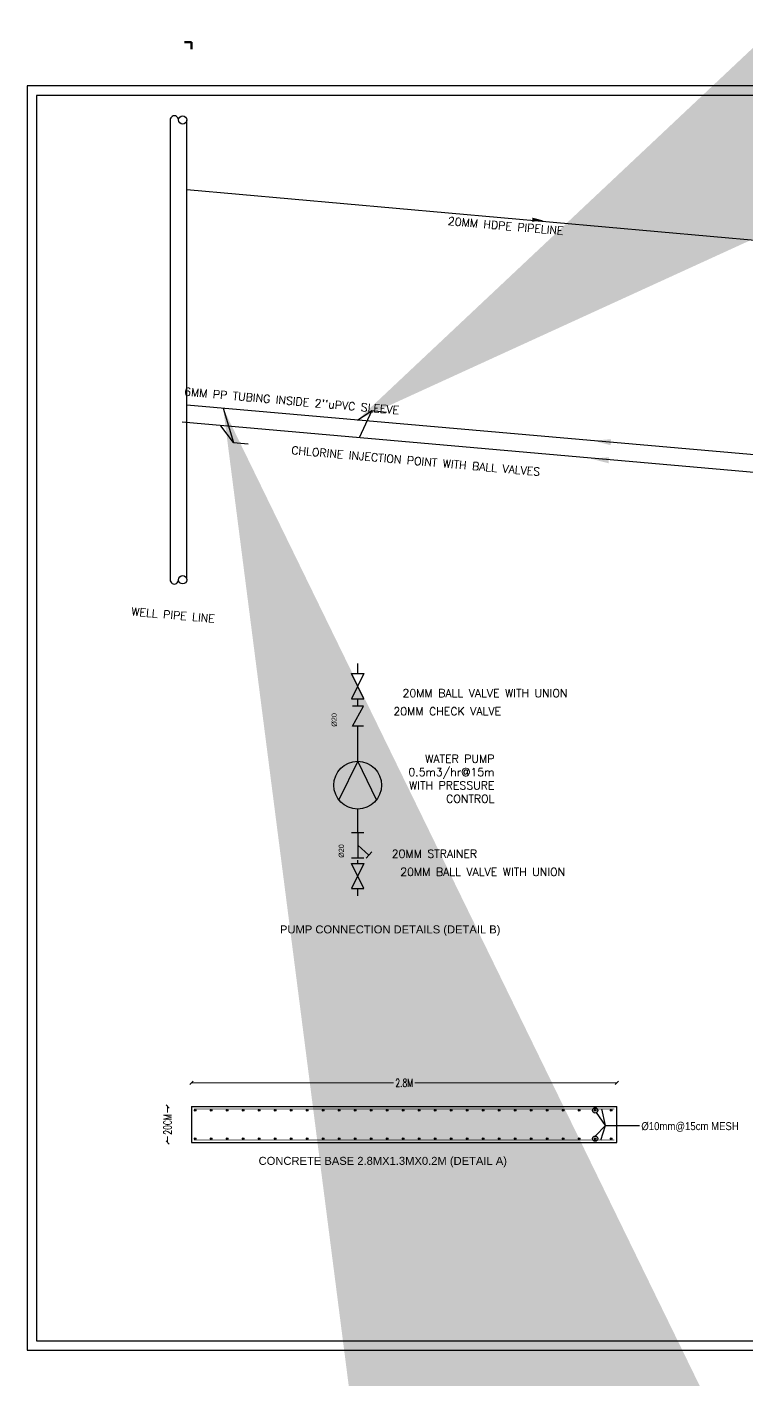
# Model space of a CAD drawing. Header units: inches. Extents: x 191440 to 383551, y 141411 to 284946.
# Drawn here: x 191647.35 to 191669.84, y 141490.23 to 141532.5 of the extents above; entities that cross this region are included whole.
import ezdxf

# ---------------------------------------------------------------- set-up
doc = ezdxf.new("R2010")
doc.units = ezdxf.units.IN
doc.header["$MEASUREMENT"] = 0
doc.header["$PDMODE"] = 3
doc.header["$PDSIZE"] = 0.1
for name, color, linetype in [('AC', 50, 'Continuous'), ('G-ANNO-TTLB-8', 7, 'Continuous'), ('MBLOCK', 6, 'Continuous'), ('MECH-HS', 3, 'Continuous'), ('Sanitary', 6, 'Continuous'), ('VP', 7, 'Continuous')]:
    doc.layers.add(name, color=color, linetype=linetype)
doc.styles.add('Arial', font='arial.ttf')
doc.styles.add('dim', font='romans.shx', dxfattribs={"width": 0.7})
doc.styles.add('ROMANS', font='romans', dxfattribs={"height": 1})
doc.dimstyles.new('Copy of Dim 100 am1 ext', dxfattribs={"dimscale": 0, "dimtxt": 0.18, "dimasz": 0.1, "dimexe": 0.05, "dimexo": 0.12, "dimgap": 0.05, "dimtad": 0, "dimzin": 0, "dimdsep": 46, "dimtxsty": 'dim', "dimblk": 'OBLIQUE', "dimcen": 0.09, "dimse1": 1, "dimse2": 1, "dimclrd": 8, "dimclre": 8, "dimclrt": 6, "dimazin": 0, "dimtfac": 1, "dimtix": 1, "dimtmove": 1, "dimatfit": 0, "dimfxl": 0.18, "dimtolj": 1, "dimtzin": 0, "dimlwd": 5, "dimlwe": 5, "dimarcsym": 0})
doc.dimstyles.new('osama', dxfattribs={"dimtxt": 50, "dimasz": 45, "dimexe": 0.18, "dimexo": 0.0625, "dimgap": 0.2, "dimtad": 0, "dimdec": 0, "dimzin": 0, "dimdsep": 46, "dimtxsty": 'ROMANS', "dimcen": 0, "dimse1": 1, "dimse2": 1, "dimclrd": 3, "dimclre": 3, "dimclrt": 5, "dimadec": 0, "dimazin": 0, "dimtfac": 0.6, "dimtdec": 0, "dimtmove": 2, "dimatfit": 3, "dimfxl": 1, "dimtolj": 1, "dimtzin": 0, "dimarcsym": 0})

# ---------------------------------------------------------------- blocks, each defined once
blk = doc.blocks.new('_OBLIQUE')
at = {"color": 0, "linetype": 'ByBlock'}
blk.add_line((-0.5, -0.5), (0.5, 0.5), dxfattribs=at)
blk = doc.blocks.new('*D20')
at = {"layer": 'Defpoints', "color": 0, "transparency": 16777216}
for p in [(191665.773, 141499.507), (191652.487, 141498.77), (191665.773, 141498.77)]:
    blk.add_point(p, dxfattribs=at)
at = {"layer": 'VP', "color": 8, "lineweight": 5, "transparency": 16777216}
for p, q in [((191652.487, 141499.507), (191658.801, 141499.507)), ((191665.773, 141499.507), (191659.46, 141499.507))]:
    blk.add_line(p, q, dxfattribs=at)
at = {"layer": 'VP', "color": 8, "lineweight": 5, "transparency": 16777216, "xscale": 0.1, "yscale": 0.1, "zscale": 0.1, "rotation": 180}
blk.add_blockref('_OBLIQUE', (191652.487, 141499.507), dxfattribs=at)
at = {"layer": 'VP', "color": 8, "lineweight": 5, "transparency": 16777216, "xscale": 0.1, "yscale": 0.1, "zscale": 0.1}
blk.add_blockref('_OBLIQUE', (191665.773, 141499.507), dxfattribs=at)
at = {"layer": 'VP', "color": 6, "transparency": 16777216, "insert": (191659.13, 141499.507), "char_height": 0.25, "attachment_point": 5, "style": 'dim'}
blk.add_mtext('\\A1;2.8M', dxfattribs=at)
blk = doc.blocks.new('*D21')
at = {"layer": 'Defpoints', "color": 0, "transparency": 16777216}
for p in [(191651.738, 141498.77), (191652.487, 141498.77), (191652.487, 141497.645)]:
    blk.add_point(p, dxfattribs=at)
at = {"layer": 'VP', "color": 8, "lineweight": 5, "transparency": 16777216}
for p, q in [((191651.738, 141498.77), (191651.738, 141498.582)), ((191651.738, 141497.645), (191651.738, 141497.832))]:
    blk.add_line(p, q, dxfattribs=at)
at = {"layer": 'VP', "color": 8, "lineweight": 5, "transparency": 16777216, "xscale": 0.1, "yscale": 0.1, "zscale": 0.1}
for p, rotation in [((191651.738, 141498.77), 90), ((191651.738, 141497.645), 270)]:
    blk.add_blockref('_OBLIQUE', p, dxfattribs=dict(at, rotation=rotation))
at = {"layer": 'VP', "color": 6, "transparency": 16777216, "insert": (191651.738, 141498.207), "char_height": 0.25, "attachment_point": 5, "rotation": 90, "style": 'dim'}
blk.add_mtext('\\A1;20CM', dxfattribs=at)
blk = doc.blocks.new('_MV')
at = {"color": 6}
for p, q in [((-0.4, 0), (-0.4, 0.217)), ((-0.4, 0.217), (0, 0)), ((0, 0), (0, 0.217))]:
    blk.add_line(p, q, dxfattribs=at)
blk = doc.blocks.new('FF')
at = {"color": 6}
for p, q in [((-250, 125), (-250, -125)), ((250, 0), (-250, 0)), ((-198, -224), (0, 0)), ((250, 125), (250, -125)), ((-261, -169), (-135, -280))]:
    blk.add_line(p, q, dxfattribs=at)
blk = doc.blocks.new('2_MP')
at = {"color": 6}
for p, q in [((292, 375), (-475, 0)), ((-475, 0), (292, -375))]:
    blk.add_line(p, q, dxfattribs=at)
blk.add_circle((0, 0), 475, dxfattribs=at)
at = {"color": 8}
blk.add_solid([(-475, 0), (292, 375), (292, -375)], dxfattribs=at)
blk = doc.blocks.new('CC')
at = {"color": 6}
for p, q in [((250, -125), (-250, 125)), ((-250, -125), (250, 125)), ((-250, 125), (-250, -125)), ((250, 125), (250, -125))]:
    blk.add_line(p, q, dxfattribs=at)

msp = doc.modelspace()

# ---------------------------------------------------------------- hatches: boundary and pattern name
h = msp.add_hatch(color=1)
h.dxf.hatch_style = 1
edge = h.paths.add_edge_path()
edge.add_arc((191652.59861, 141498.64867), 0.0234, 0, 360, ccw=False)
h = msp.add_hatch(color=1)
h.dxf.hatch_style = 1
edge = h.paths.add_edge_path()
edge.add_arc((191653.09861, 141498.64867), 0.0234, 0, 360, ccw=False)
h = msp.add_hatch(color=1)
h.dxf.hatch_style = 1
edge = h.paths.add_edge_path()
edge.add_arc((191653.59861, 141498.64867), 0.0234, 0, 360, ccw=False)
h = msp.add_hatch(color=1)
h.dxf.hatch_style = 1
edge = h.paths.add_edge_path()
edge.add_arc((191654.09861, 141498.64867), 0.0234, 0, 360, ccw=False)
h = msp.add_hatch(color=1)
h.dxf.hatch_style = 1
edge = h.paths.add_edge_path()
edge.add_arc((191654.59861, 141498.64867), 0.0234, 0, 360, ccw=False)
h = msp.add_hatch(color=1)
h.dxf.hatch_style = 1
edge = h.paths.add_edge_path()
edge.add_arc((191655.09861, 141498.64867), 0.0234, 0, 360, ccw=False)
h = msp.add_hatch(color=1)
h.dxf.hatch_style = 1
edge = h.paths.add_edge_path()
edge.add_arc((191655.59861, 141498.64867), 0.0234, 0, 360, ccw=False)
h = msp.add_hatch(color=1)
h.dxf.hatch_style = 1
edge = h.paths.add_edge_path()
edge.add_arc((191656.09861, 141498.64867), 0.0234, 0, 360, ccw=False)
h = msp.add_hatch(color=1)
h.dxf.hatch_style = 1
edge = h.paths.add_edge_path()
edge.add_arc((191656.59861, 141498.64867), 0.0234, 0, 360, ccw=False)
h = msp.add_hatch(color=1)
h.dxf.hatch_style = 1
edge = h.paths.add_edge_path()
edge.add_arc((191657.09861, 141498.64867), 0.0234, 0, 360, ccw=False)
h = msp.add_hatch(color=1)
h.dxf.hatch_style = 1
edge = h.paths.add_edge_path()
edge.add_arc((191657.59861, 141498.64867), 0.0234, 0, 360, ccw=False)
h = msp.add_hatch(color=1)
h.dxf.hatch_style = 1
edge = h.paths.add_edge_path()
edge.add_arc((191658.09861, 141498.64867), 0.0234, 0, 360, ccw=False)
h = msp.add_hatch(color=1)
h.dxf.hatch_style = 1
edge = h.paths.add_edge_path()
edge.add_arc((191658.59861, 141498.64867), 0.0234, 0, 360, ccw=False)
h = msp.add_hatch(color=1)
h.dxf.hatch_style = 1
edge = h.paths.add_edge_path()
edge.add_arc((191659.09861, 141498.64867), 0.0234, 0, 360, ccw=False)
h = msp.add_hatch(color=1)
h.dxf.hatch_style = 1
edge = h.paths.add_edge_path()
edge.add_arc((191659.59861, 141498.64867), 0.0234, 0, 360, ccw=False)
h = msp.add_hatch(color=1)
h.dxf.hatch_style = 1
edge = h.paths.add_edge_path()
edge.add_arc((191660.09861, 141498.64867), 0.0234, 0, 360, ccw=False)
h = msp.add_hatch(color=1)
h.dxf.hatch_style = 1
edge = h.paths.add_edge_path()
edge.add_arc((191660.59861, 141498.64867), 0.0234, 0, 360, ccw=False)
h = msp.add_hatch(color=1)
h.dxf.hatch_style = 1
edge = h.paths.add_edge_path()
edge.add_arc((191661.09861, 141498.64867), 0.0234, 0, 360, ccw=False)
h = msp.add_hatch(color=1)
h.dxf.hatch_style = 1
edge = h.paths.add_edge_path()
edge.add_arc((191661.59861, 141498.64867), 0.0234, 0, 360, ccw=False)
h = msp.add_hatch(color=1)
h.dxf.hatch_style = 1
edge = h.paths.add_edge_path()
edge.add_arc((191662.09861, 141498.64867), 0.0234, 0, 360, ccw=False)
h = msp.add_hatch(color=1)
h.dxf.hatch_style = 1
edge = h.paths.add_edge_path()
edge.add_arc((191662.59861, 141498.64867), 0.0234, 0, 360, ccw=False)
h = msp.add_hatch(color=1)
h.dxf.hatch_style = 1
edge = h.paths.add_edge_path()
edge.add_arc((191663.09861, 141498.64867), 0.0234, 0, 360, ccw=False)
h = msp.add_hatch(color=1)
h.dxf.hatch_style = 1
edge = h.paths.add_edge_path()
edge.add_arc((191663.59861, 141498.64867), 0.0234, 0, 360, ccw=False)
h = msp.add_hatch(color=1)
h.dxf.hatch_style = 1
edge = h.paths.add_edge_path()
edge.add_arc((191664.09861, 141498.64867), 0.0234, 0, 360, ccw=False)
h = msp.add_hatch(color=1)
h.dxf.hatch_style = 1
edge = h.paths.add_edge_path()
edge.add_arc((191664.59861, 141498.64867), 0.0234, 0, 360, ccw=False)
h = msp.add_hatch(color=1)
h.dxf.hatch_style = 1
edge = h.paths.add_edge_path()
edge.add_arc((191665.09861, 141498.64867), 0.0234, 0, 360, ccw=False)
h = msp.add_hatch(color=1)
h.dxf.hatch_style = 1
edge = h.paths.add_edge_path()
edge.add_arc((191665.59861, 141498.64867), 0.0234, 0, 360, ccw=False)
h = msp.add_hatch(color=1)
h.dxf.hatch_style = 1
edge = h.paths.add_edge_path()
edge.add_arc((191652.59861, 141497.76557), 0.0234, 0, 360)
h = msp.add_hatch(color=1)
h.dxf.hatch_style = 1
edge = h.paths.add_edge_path()
edge.add_arc((191653.09861, 141497.76557), 0.0234, 0, 360)
h = msp.add_hatch(color=1)
h.dxf.hatch_style = 1
edge = h.paths.add_edge_path()
edge.add_arc((191653.59861, 141497.76557), 0.0234, 0, 360)
h = msp.add_hatch(color=1)
h.dxf.hatch_style = 1
edge = h.paths.add_edge_path()
edge.add_arc((191654.09861, 141497.76557), 0.0234, 0, 360)
h = msp.add_hatch(color=1)
h.dxf.hatch_style = 1
edge = h.paths.add_edge_path()
edge.add_arc((191654.59861, 141497.76557), 0.0234, 0, 360)
h = msp.add_hatch(color=1)
h.dxf.hatch_style = 1
edge = h.paths.add_edge_path()
edge.add_arc((191655.09861, 141497.76557), 0.0234, 0, 360)
h = msp.add_hatch(color=1)
h.dxf.hatch_style = 1
edge = h.paths.add_edge_path()
edge.add_arc((191655.59861, 141497.76557), 0.0234, 0, 360)
h = msp.add_hatch(color=1)
h.dxf.hatch_style = 1
edge = h.paths.add_edge_path()
edge.add_arc((191656.09861, 141497.76557), 0.0234, 0, 360)
h = msp.add_hatch(color=1)
h.dxf.hatch_style = 1
edge = h.paths.add_edge_path()
edge.add_arc((191656.59861, 141497.76557), 0.0234, 0, 360)
h = msp.add_hatch(color=1)
h.dxf.hatch_style = 1
edge = h.paths.add_edge_path()
edge.add_arc((191657.09861, 141497.76557), 0.0234, 0, 360)
h = msp.add_hatch(color=1)
h.dxf.hatch_style = 1
edge = h.paths.add_edge_path()
edge.add_arc((191657.59861, 141497.76557), 0.0234, 0, 360)
h = msp.add_hatch(color=1)
h.dxf.hatch_style = 1
edge = h.paths.add_edge_path()
edge.add_arc((191658.09861, 141497.76557), 0.0234, 0, 360)
h = msp.add_hatch(color=1)
h.dxf.hatch_style = 1
edge = h.paths.add_edge_path()
edge.add_arc((191658.59861, 141497.76557), 0.0234, 0, 360)
h = msp.add_hatch(color=1)
h.dxf.hatch_style = 1
edge = h.paths.add_edge_path()
edge.add_arc((191659.09861, 141497.76557), 0.0234, 0, 360)
h = msp.add_hatch(color=1)
h.dxf.hatch_style = 1
edge = h.paths.add_edge_path()
edge.add_arc((191659.59861, 141497.76557), 0.0234, 0, 360)
h = msp.add_hatch(color=1)
h.dxf.hatch_style = 1
edge = h.paths.add_edge_path()
edge.add_arc((191660.09861, 141497.76557), 0.0234, 0, 360)
h = msp.add_hatch(color=1)
h.dxf.hatch_style = 1
edge = h.paths.add_edge_path()
edge.add_arc((191660.59861, 141497.76557), 0.0234, 0, 360)
h = msp.add_hatch(color=1)
h.dxf.hatch_style = 1
edge = h.paths.add_edge_path()
edge.add_arc((191661.09861, 141497.76557), 0.0234, 0, 360)
h = msp.add_hatch(color=1)
h.dxf.hatch_style = 1
edge = h.paths.add_edge_path()
edge.add_arc((191661.59861, 141497.76557), 0.0234, 0, 360)
h = msp.add_hatch(color=1)
h.dxf.hatch_style = 1
edge = h.paths.add_edge_path()
edge.add_arc((191662.09861, 141497.76557), 0.0234, 0, 360)
h = msp.add_hatch(color=1)
h.dxf.hatch_style = 1
edge = h.paths.add_edge_path()
edge.add_arc((191662.59861, 141497.76557), 0.0234, 0, 360)
h = msp.add_hatch(color=1)
h.dxf.hatch_style = 1
edge = h.paths.add_edge_path()
edge.add_arc((191663.09861, 141497.76557), 0.0234, 0, 360)
h = msp.add_hatch(color=1)
h.dxf.hatch_style = 1
edge = h.paths.add_edge_path()
edge.add_arc((191663.59861, 141497.76557), 0.0234, 0, 360)
h = msp.add_hatch(color=1)
h.dxf.hatch_style = 1
edge = h.paths.add_edge_path()
edge.add_arc((191664.09861, 141497.76557), 0.0234, 0, 360)
h = msp.add_hatch(color=1)
h.dxf.hatch_style = 1
edge = h.paths.add_edge_path()
edge.add_arc((191664.59861, 141497.76557), 0.0234, 0, 360)
h = msp.add_hatch(color=1)
h.dxf.hatch_style = 1
edge = h.paths.add_edge_path()
edge.add_arc((191665.09861, 141497.76557), 0.0234, 0, 360)
h = msp.add_hatch(color=1)
h.dxf.hatch_style = 1
edge = h.paths.add_edge_path()
edge.add_arc((191665.59861, 141497.76557), 0.0234, 0, 360)

# ---------------------------------------------------------------- linework, layer by layer
at = {"color": 6}
msp.add_line((191671.89317, 141518.42235), (191652.19561, 141520.14566), dxfattribs=at)
msp.add_line((191652.48748, 141498.76962), (191665.77321, 141498.76962))
for points in [[(191704.84572, 141530.6544), (191647.34572, 141530.6544), (191647.34572, 141491.1544), (191704.84572, 141491.1544), (191704.84572, 141530.6544)], [(191651.81767, 141529.59331), (191651.81767, 141515.21464)], [(191652.33932, 141515.25074), (191652.33932, 141529.59287)], [(191652.48748, 141498.76962), (191652.48748, 141497.64462), (191665.77321, 141497.64462), (191665.77321, 141498.76962)], [(191665.09812, 141497.84772), (191665.4263, 141498.17325), (191665.14127, 141498.57845)], [(191665.4263, 141498.17325), (191665.3032, 141498.69329)], [(191665.27858, 141497.72094), (191665.4263, 141498.17325), (191666.48497, 141498.17325)]]:
    msp.add_lwpolyline(points)
msp.add_lwpolyline([(191704.54572, 141530.3544), (191647.64572, 141530.3544), (191647.64572, 141491.4544), (191704.54572, 141491.4544)], close=True)
for points in [[(191652.33932, 141527.42152), (191689.9501, 141524.06945)], [(191675.62045, 141515.97042), (191672.46313, 141516.24664), (191672.69555, 141518.90315), (191652.33932, 141520.68409)]]:
    msp.add_lwpolyline(points, dxfattribs=at)
at = {"color": 1, "const_width": 0.025}
for points in [[(191652.5638, 141498.69329), (191665.69689, 141498.69329)], [(191652.5638, 141497.72094), (191665.69689, 141497.72094)]]:
    msp.add_lwpolyline(points, dxfattribs=at)
for centre, radius in [((191652.20891, 141529.59244), 0.13041), ((191652.2085, 141515.2254), 0.13041), ((191665.09861, 141498.64867), 0.08216), ((191665.09861, 141497.76557), 0.08216)]:
    msp.add_circle(centre, radius)
at = {"color": 1}
for centre in [(191652.59861, 141498.64867), (191653.09861, 141498.64867), (191653.59861, 141498.64867), (191654.09861, 141498.64867), (191654.59861, 141498.64867), (191655.09861, 141498.64867), (191655.59861, 141498.64867), (191656.09861, 141498.64867), (191656.59861, 141498.64867), (191657.09861, 141498.64867), (191657.59861, 141498.64867), (191658.09861, 141498.64867), (191658.59861, 141498.64867), (191659.09861, 141498.64867), (191659.59861, 141498.64867), (191660.09861, 141498.64867), (191660.59861, 141498.64867), (191661.09861, 141498.64867), (191661.59861, 141498.64867), (191662.09861, 141498.64867), (191662.59861, 141498.64867), (191663.09861, 141498.64867), (191663.59861, 141498.64867), (191664.09861, 141498.64867), (191664.59861, 141498.64867), (191665.09861, 141498.64867), (191665.59861, 141498.64867), (191652.59861, 141497.76557), (191653.09861, 141497.76557), (191653.59861, 141497.76557), (191654.09861, 141497.76557), (191654.59861, 141497.76557), (191655.09861, 141497.76557), (191655.59861, 141497.76557), (191656.09861, 141497.76557), (191656.59861, 141497.76557), (191657.09861, 141497.76557), (191657.59861, 141497.76557), (191658.09861, 141497.76557), (191658.59861, 141497.76557), (191659.09861, 141497.76557), (191659.59861, 141497.76557), (191660.09861, 141497.76557), (191660.59861, 141497.76557), (191661.09861, 141497.76557), (191661.59861, 141497.76557), (191662.09861, 141497.76557), (191662.59861, 141497.76557), (191663.09861, 141497.76557), (191663.59861, 141497.76557), (191664.09861, 141497.76557), (191664.59861, 141497.76557), (191665.09861, 141497.76557), (191665.59861, 141497.76557)]:
    msp.add_circle(centre, 0.0234, dxfattribs=at)
for centre, start, end in [((191651.94808, 141529.59287), 359.737002, 180.192528), ((191651.94768, 141515.22497), 179.807472, 0.262998)]:
    msp.add_arc(centre, 0.13041, start, end)
for points in [[(191663.13812, 141526.53949), (191663.50625, 141526.44454), (191663.12723, 141526.41496)], [(191665.59766, 141519.61824), (191665.02913, 141519.57388), (191665.58132, 141519.43146)], [(191665.5319, 141519.05392), (191664.96337, 141519.00955), (191665.51556, 141518.86713)]]:
    msp.add_solid(points)
at = {"layer": 'G-ANNO-TTLB-8', "color": 7, "lineweight": 50}
for p, q in [((191652.26741, 141532.01941), (191652.48438, 141532.01941)), ((191652.48438, 141532.01941), (191652.48438, 141531.80245))]:
    msp.add_line(p, q, dxfattribs=at)
at = {"layer": 'MECH-HS'}
for p, q in [((191657.6773, 141512.29431), (191657.6773, 141512.61546)), ((191657.6773, 141511.28193), (191657.6773, 141511.50942)), ((191657.6773, 141510.3111), (191657.6773, 141510.65694)), ((191657.6773, 141509.55558), (191657.6773, 141510.3111)), ((191657.6773, 141507.62809), (191657.6773, 141508.06429)), ((191657.6773, 141507.32682), (191657.6773, 141507.62809)), ((191657.6773, 141506.36427), (191657.6773, 141506.47101)), ((191657.6773, 141505.3491), (191657.6773, 141505.57938))]:
    msp.add_line(p, q, dxfattribs=at)
at = {"layer": 'VP'}
for p, q in [((191658.11744, 141520.51917), (191657.72368, 141519.66202)), ((191653.79451, 141519.51639), (191653.40122, 141520.04018))]:
    msp.add_line(p, q, dxfattribs=at)

# ---------------------------------------------------------------- block references
at = {"layer": 'MBLOCK'}
for name, p, xscale, yscale, zscale, rotation in [('CC', (191657.6773, 141511.90187), 0.001569780013662706, 0.001569780013662706, 0.001569780013662706, 90), ('_MV', (191657.85948, 141511.28193), 1.569779999999981, 1.569779999999981, 1.569779999999981, 90), ('2_MP', (191657.6773, 141508.80993), 0.001569780013662706, 0.001569780013662706, 0.001569780013662706, 270), ('FF', (191657.6773, 141506.93437), 0.001569780013662706, 0.001569780013662706, 0.001569780013662706, 90), ('CC', (191657.6773, 141505.97183), 0.001569780013662706, 0.001569780013662706, 0.001569780013662706, 90)]:
    msp.add_blockref(name, p, dxfattribs=dict(at, xscale=xscale, yscale=yscale, zscale=zscale, rotation=rotation))

# ---------------------------------------------------------------- texts
at = {"color": 7, "style": 'Arial', "width": 0.856}
msp.add_text('%%C10mm@15cm MESH', height=0.25, dxfattribs=at).set_placement((191666.5411, 141498.03169))
at = {"color": 7, "char_height": 0.25, "rotation": 355, "style": 'ROMANS'}
for s, insert, attachment_point in [('\\A1;20MM HDPE PIPELINE', (191664.11781, 141526.24789), 3), ("6MM PP TUBING INSIDE 2''uPVC SLEEVE", (191658.98198, 141520.64451), 3), ('\\A1;CHLORINE INJECTION POINT WITH BALL VALVES', (191663.38883, 141518.72389), 3), ('WELL PIPE LINE', (191650.61743, 141514.36176), 1)]:
    msp.add_mtext(s, dxfattribs=dict(at, insert=insert, attachment_point=attachment_point))
at = {"color": 7, "char_height": 0.25, "attachment_point": 3}
for s, insert, style in [('\\A1;20MM BALL VALVE WITH UNION', (191664.23234, 141511.80963), 'ROMANS'), ('\\A1;20MM CHECK VALVE', (191662.15846, 141511.24293), 'ROMANS'), ('\\A1;WATER PUMP \\P0.5m3/hr@15m\\PWITH PRESSURE \\PCONTROL', (191661.95094, 141509.76015, 678.405), 'ROMANS'), ('\\A1;20MM STRAINER ', (191661.40892, 141506.79217), 'ROMANS'), ('\\A1;20MM BALL VALVE WITH UNION', (191664.16052, 141506.22532), 'ROMANS'), ('\\A1;PUMP CONNECTION DETAILS (DETAIL B) ', (191662.13779, 141504.42877), 'Arial'), ('\\A1;CONCRETE BASE 2.8MX1.3MX0.2M (DETAIL A)', (191662.34244, 141497.19731), 'Arial')]:
    msp.add_mtext(s, dxfattribs=dict(at, insert=insert, style=style))
at = {"layer": 'AC', "color": 2, "style": 'Arial'}
for p in [(191657.02384, 141510.63449), (191657.24669, 141506.5388)]:
    msp.add_text('%%C20', height=0.1615, rotation=90, dxfattribs=at).set_placement(p)

# ---------------------------------------------------------------- dimensions: what is measured, and where the dimension line sits
at = {"layer": 'VP'}
dim = msp.add_linear_dim(base=(191665.77321, 141499.5069), p1=(191652.48748, 141498.76962), p2=(191665.77321, 141498.76962), text='2.8M', dimstyle='Copy of Dim 100 am1 ext', override={"dimscale": 1, "dimtxt": 0.25}, dxfattribs=at)
dim.commit()
dim.dimension.update_dxf_attribs({"geometry": '*D20', "text_midpoint": (191659.13035, 141499.5069)})
dim = msp.add_linear_dim(base=(191651.73834, 141498.76962), p1=(191652.48748, 141497.64462), p2=(191652.48748, 141498.76962), angle=90, text='20CM', dimstyle='Copy of Dim 100 am1 ext', override={"dimscale": 1, "dimtxt": 0.25}, dxfattribs=at)
dim.commit()
dim.dimension.update_dxf_attribs({"geometry": '*D21', "text_midpoint": (191651.73834, 141498.20712)})

# ---------------------------------------------------------------- leaders
at = {"layer": 'Sanitary', "ltscale": 0.5}
for points in [[(191657.66913, 141520.21779), (191658.11744, 141520.51917), (191658.57954, 141520.46732)], [(191653.4749, 141520.58474), (191653.79451, 141519.51639), (191654.25774, 141519.47586)]]:
    msp.add_leader(points, dimstyle='osama', override={"dimasz": 100, "dimgap": 0.09}, dxfattribs=at)

doc.saveas('drawing.dxf')
